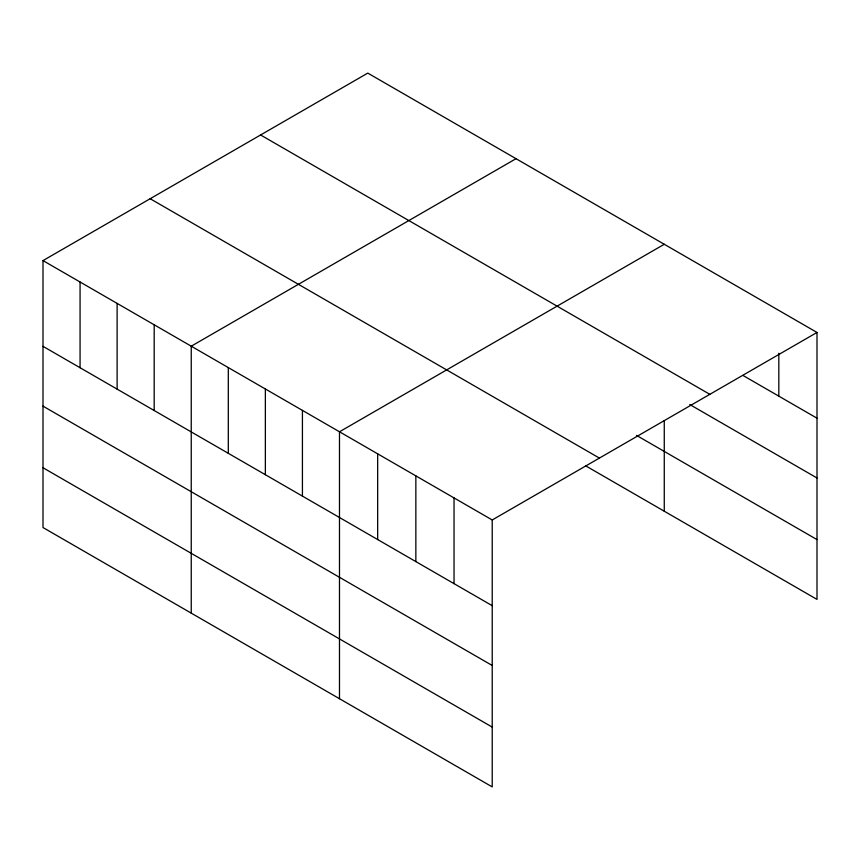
<?xml version="1.0" encoding="UTF-8"?>
<svg xmlns="http://www.w3.org/2000/svg" width="860" height="860" viewBox="0 0 860 860"><rect width="100%" height="100%" fill="white"/><g stroke="black" fill="none" stroke-linecap="round" stroke-linejoin="round"><path stroke-width="1.29" d="M43 260.601L492.221 519.967L492.221 786.9L43 527.545L43 260.601L367.779 73.1L817 332.454L817 599.399L585.509 465.744M516.021 158.691L191.243 346.193L191.243 613.126M664.264 244.272L339.485 431.785L339.485 698.718M492.221 519.967L817 332.454M742.943 375.433L817 418.186M260.601 134.977L709.822 394.331M689.72 404.501L817 477.988M636.464 435.364L817 539.596M150.177 198.725L599.399 458.09M43 346.333L492.221 605.687M43 406.135L492.221 665.489M43 467.743L492.221 727.098M778.816 353.277L778.816 396.137M664.264 420.604L664.264 511.216M454.037 497.918L454.037 583.65M415.853 475.87L415.853 561.601M377.669 453.833L377.669 539.553M302.43 410.381L302.43 496.112M265.364 388.989L265.364 474.72M228.308 367.596L228.308 453.317M154.187 324.8L154.187 410.521M117.121 303.397L117.121 389.129M80.066 282.005L80.066 367.725"/></g></svg>
